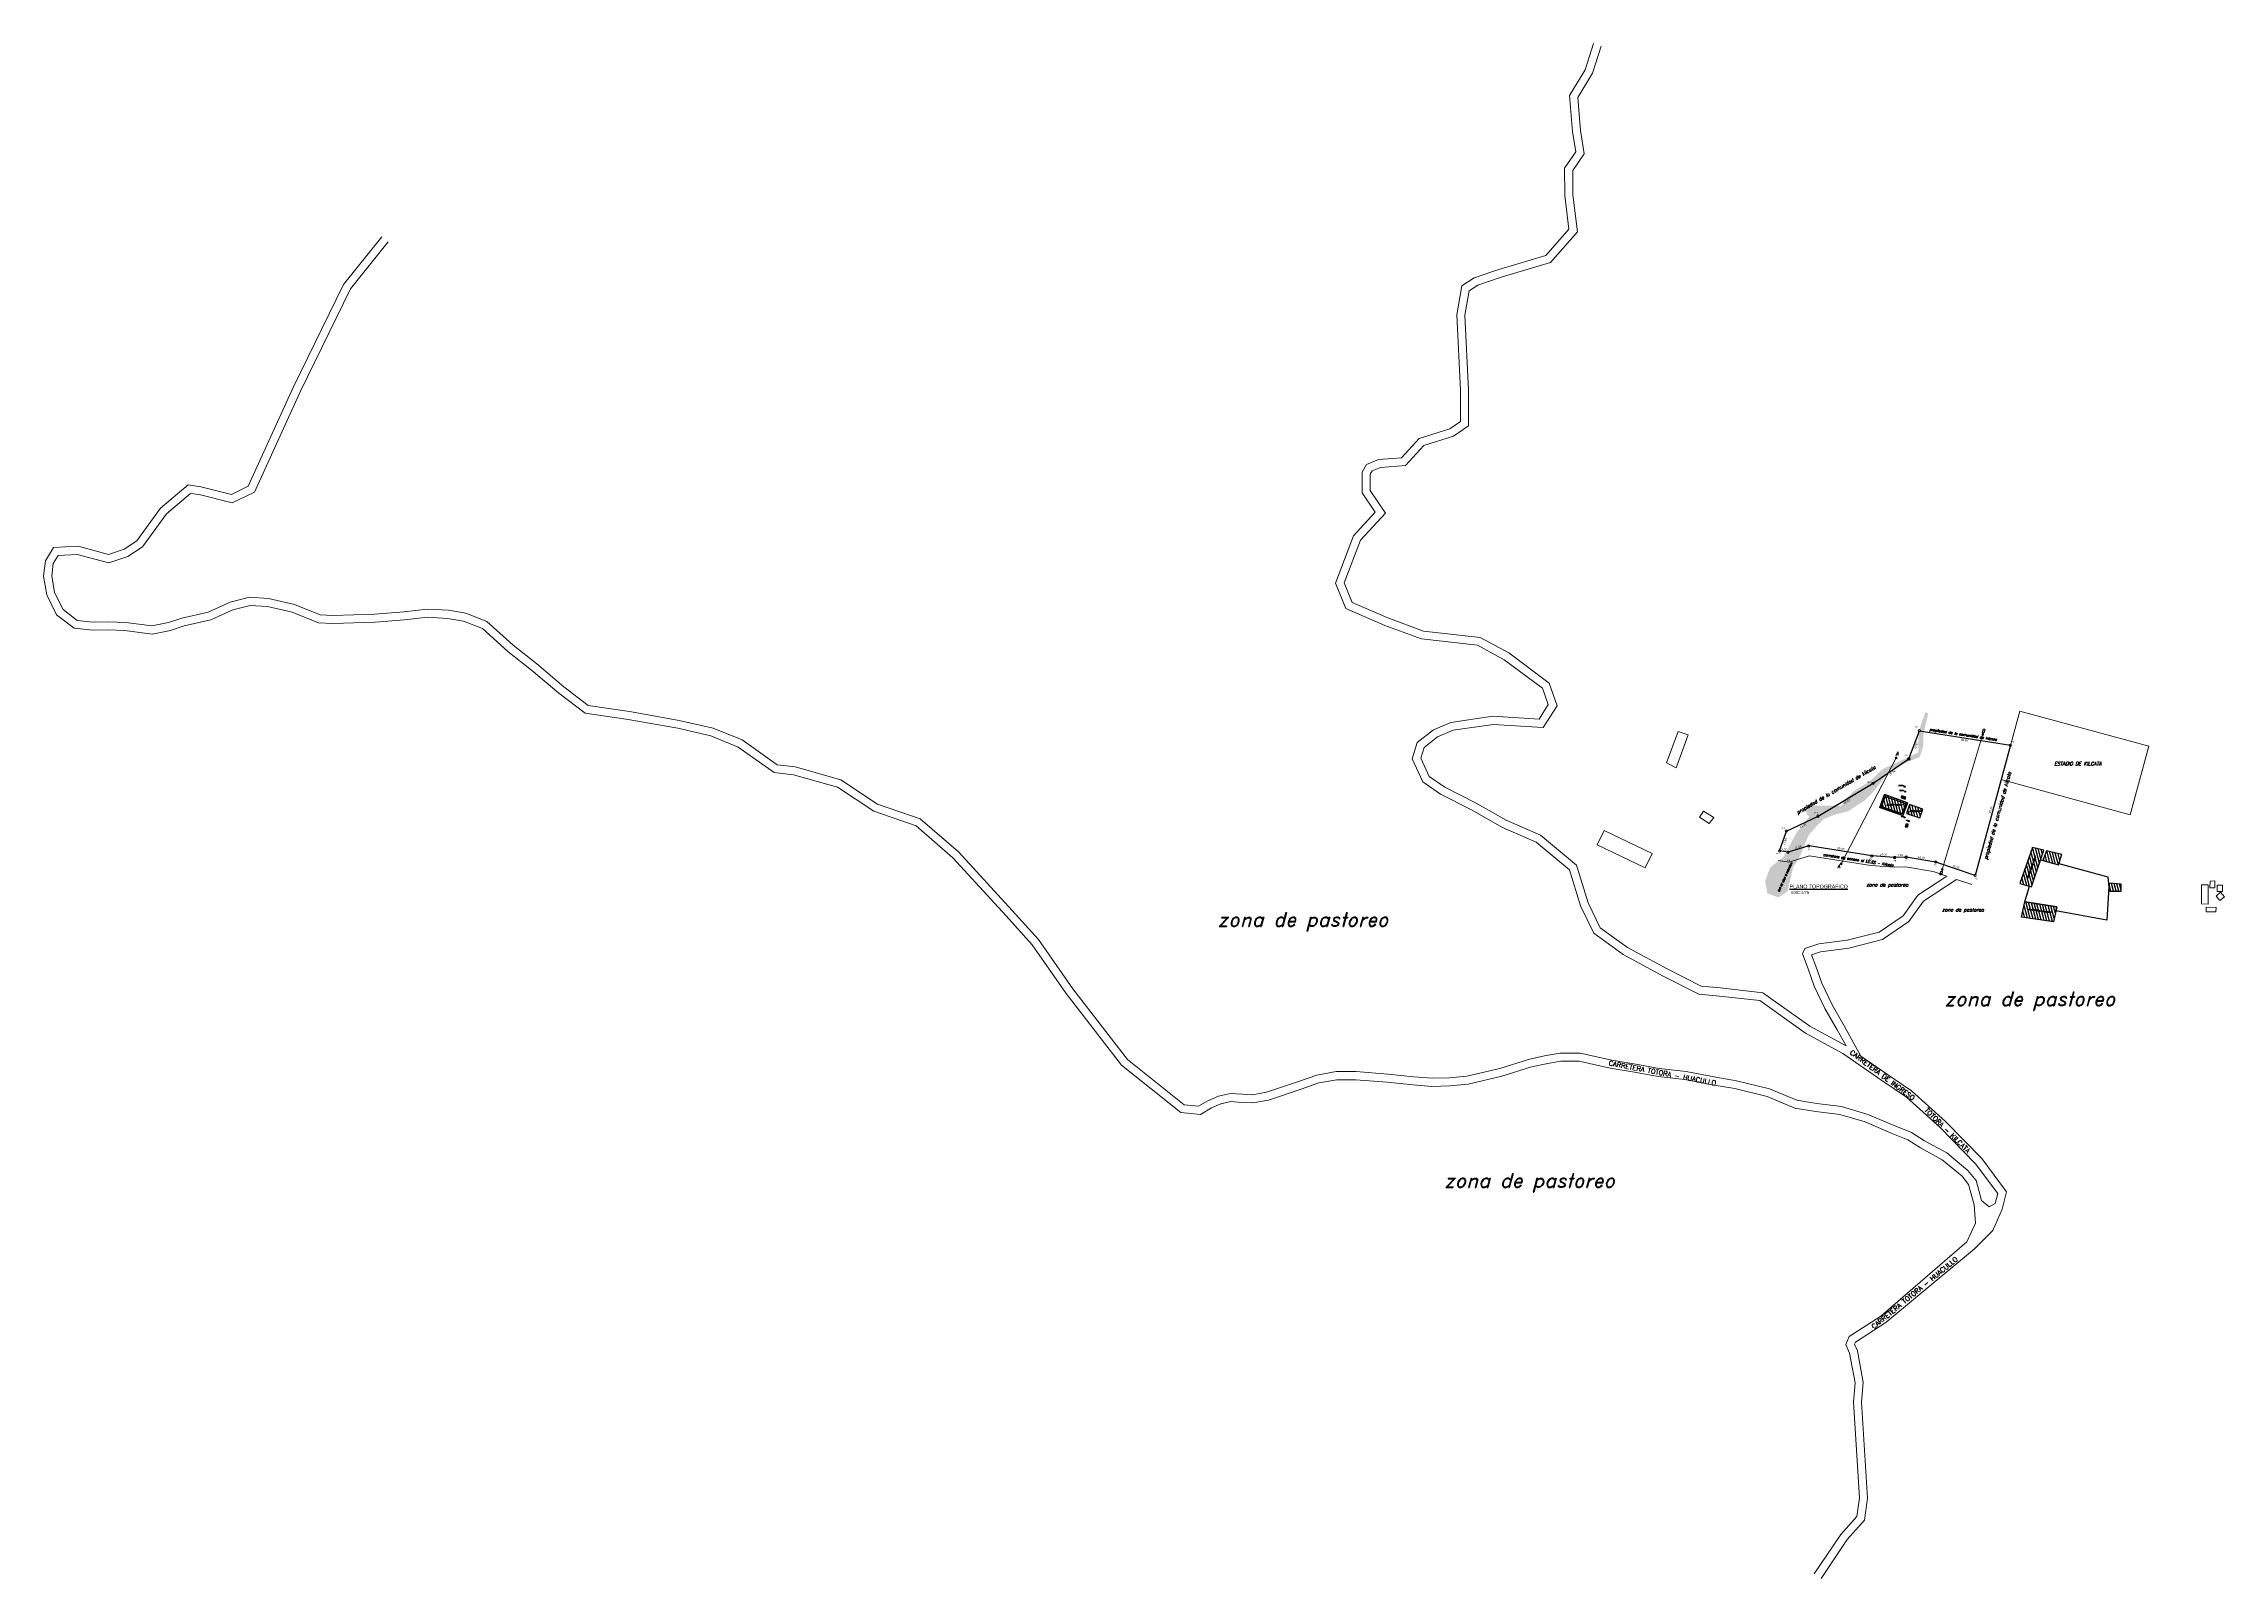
# Model space of a CAD drawing. Header units: metres. Extents: x 757954 to 760745, y 8404823 to 8405770.
# Drawn here: x 757954 to 759301, y 8404823 to 8405770 of the extents above; entities that cross this region are included whole.
import ezdxf
from ezdxf.enums import TextEntityAlignment as Align

# ---------------------------------------------------------------- set-up
doc = ezdxf.new("R2010")
doc.units = ezdxf.units.M
for name, color, linetype, lineweight in [('08', 8, 'Continuous', 20), ('COTAS', 40, 'Continuous', 5), ('CUADROS', 9, 'Continuous', 20), ('PERFIL', 150, 'Continuous', 9), ('Texto calles', 7, 'Continuous', 18)]:
    doc.layers.add(name, color=color, linetype=linetype, lineweight=lineweight)
for name, color, linetype in [('C-ROAD-SGHT-LIMT-LINE', 254, 'Continuous'), ('NOMBRE', 40, 'Continuous'), ('TEXTOS-CHICOS-03', 3, 'Continuous')]:
    doc.layers.add(name, color=color, linetype=linetype)
doc.layers.add('TEXTOS-GRANDES-06', color=6, linetype='Continuous', lineweight=25, plot=False)
doc.styles.add('ambiente', font='romand.shx', dxfattribs={"oblique": 15})
doc.styles.add('ARIAL', font='arial.ttf')
doc.styles.add('COTAS', font='arial.ttf')
doc.styles.add('CUADROS', font='arial.ttf')
doc.styles.get("Standard").update_dxf_attribs({"font": 'simplex.shx'})
doc.dimstyles.new('GenDist', dxfattribs={"dimtxt": 1.25, "dimasz": 0.75, "dimexe": 0.18, "dimexo": 0.0625, "dimgap": 0.375, "dimtad": 2, "dimzin": 1, "dimdsep": 46, "dimtxsty": 'COTAS', "dimcen": 0.09, "dimse1": 1, "dimse2": 1, "dimsd1": 1, "dimsd2": 1, "dimadec": 0, "dimazin": 0, "dimtfac": 1, "dimtofl": 0, "dimtmove": 0, "dimatfit": 3, "dimfxl": 1, "dimtolj": 1, "dimtzin": 0, "dimarcsym": 0})

# ---------------------------------------------------------------- blocks, each defined once
blk = doc.blocks.new('*D94')
at = {"layer": 'Defpoints', "color": 0, "transparency": 16777216}
for p in [(759168.6, 8405337.1), (759146.5, 8405256.8), (759146.8, 8405256.8)]:
    blk.add_point(p, dxfattribs=at)
at = {"layer": 'COTAS', "color": 0, "transparency": 16777216, "insert": (759156.5, 8405297.3), "char_height": 1.25, "attachment_point": 5, "rotation": 74.7848, "style": 'COTAS'}
blk.add_mtext('\\A1;83.26', dxfattribs=at)
blk = doc.blocks.new('*D95')
at = {"layer": 'Defpoints', "color": 0, "transparency": 16777216}
for p in [(759122.5, 8405265), (759122.6, 8405265.3), (759146.8, 8405256.8)]:
    blk.add_point(p, dxfattribs=at)
at = {"layer": 'COTAS', "color": 0, "transparency": 16777216, "insert": (759135.1, 8405262.1), "char_height": 1.25, "attachment_point": 5, "rotation": 341.1885, "style": 'COTAS'}
blk.add_mtext('\\A1;25.63', dxfattribs=at)
blk = doc.blocks.new('*D96')
at = {"layer": 'Defpoints', "color": 0, "transparency": 16777216}
for p in [(759104.3, 8405268.1), (759104.4, 8405268.4), (759122.5, 8405265)]:
    blk.add_point(p, dxfattribs=at)
at = {"layer": 'COTAS', "color": 0, "transparency": 16777216, "insert": (759113.6, 8405267.9), "char_height": 1.25, "attachment_point": 5, "rotation": 350.5957, "style": 'COTAS'}
blk.add_mtext('\\A1;18.49', dxfattribs=at)
blk = doc.blocks.new('*D97')
at = {"layer": 'Defpoints', "color": 0, "transparency": 16777216}
for p in [(759097.1, 8405268.2), (759097.1, 8405267.8), (759104.3, 8405268.1)]:
    blk.add_point(p, dxfattribs=at)
at = {"layer": 'COTAS', "color": 0, "transparency": 16777216, "insert": (759100.7, 8405269.4), "char_height": 1.25, "attachment_point": 5, "rotation": 1.7505, "style": 'COTAS'}
blk.add_mtext('\\A1;7.16', dxfattribs=at)
blk = doc.blocks.new('*D98')
at = {"layer": 'Defpoints', "color": 0, "transparency": 16777216}
for p in [(759083.1, 8405268.8), (759083.2, 8405269.2), (759097.1, 8405267.8)]:
    blk.add_point(p, dxfattribs=at)
at = {"layer": 'COTAS', "color": 0, "transparency": 16777216, "insert": (759090.2, 8405269.7), "char_height": 1.25, "attachment_point": 5, "rotation": 356.2381, "style": 'COTAS'}
blk.add_mtext('\\A1;14.04', dxfattribs=at)
blk = doc.blocks.new('*D99')
at = {"layer": 'Defpoints', "color": 0, "transparency": 16777216}
for p in [(759044.2, 8405275.4), (759044.2, 8405275), (759083.1, 8405268.8)]:
    blk.add_point(p, dxfattribs=at)
at = {"layer": 'COTAS', "color": 0, "transparency": 16777216, "insert": (759063.9, 8405273.3), "char_height": 1.25, "attachment_point": 5, "rotation": 350.9415, "style": 'COTAS'}
blk.add_mtext('\\A1;39.47', dxfattribs=at)
blk = doc.blocks.new('*D100')
at = {"layer": 'Defpoints', "color": 0, "transparency": 16777216}
for p in [(759031.3, 8405271.4), (759031.4, 8405271), (759044.2, 8405275)]:
    blk.add_point(p, dxfattribs=at)
at = {"layer": 'COTAS', "color": 0, "transparency": 16777216, "insert": (759037.4, 8405274.3), "char_height": 1.25, "attachment_point": 5, "rotation": 17.1491, "style": 'COTAS'}
blk.add_mtext('\\A1;13.34', dxfattribs=at)
blk = doc.blocks.new('*D101')
at = {"layer": 'Defpoints', "color": 0, "transparency": 16777216}
for p in [(759026.2, 8405272.2), (759026.2, 8405271.9), (759031.4, 8405271)]:
    blk.add_point(p, dxfattribs=at)
at = {"layer": 'COTAS', "color": 0, "transparency": 16777216, "insert": (759029, 8405272.8), "char_height": 1.25, "attachment_point": 5, "rotation": 351.2091, "style": 'COTAS'}
blk.add_mtext('\\A1;5.30', dxfattribs=at)
blk = doc.blocks.new('*D102')
at = {"layer": 'Defpoints', "color": 0, "transparency": 16777216}
for p in [(759030.3, 8405284.1), (759030.6, 8405284.1), (759026.2, 8405271.9)]:
    blk.add_point(p, dxfattribs=at)
at = {"layer": 'COTAS', "color": 0, "transparency": 16777216, "insert": (759029.5, 8405277.6), "char_height": 1.25, "attachment_point": 5, "rotation": 71.2829, "style": 'COTAS'}
blk.add_mtext('\\A1;12.98', dxfattribs=at)
blk = doc.blocks.new('*D103')
at = {"layer": 'Defpoints', "color": 0, "transparency": 16777216}
for p in [(759049.9, 8405293.4), (759050, 8405293), (759030.3, 8405284.1)]:
    blk.add_point(p, dxfattribs=at)
at = {"layer": 'COTAS', "color": 0, "transparency": 16777216, "insert": (759040.7, 8405287.5), "char_height": 1.25, "attachment_point": 5, "rotation": 25.2952, "style": 'COTAS'}
blk.add_mtext('\\A1;21.61', dxfattribs=at)
blk = doc.blocks.new('*D104')
at = {"layer": 'Defpoints', "color": 0, "transparency": 16777216}
for p in [(759083.8, 8405313.7), (759084.1, 8405313.3), (759049.9, 8405293.4)]:
    blk.add_point(p, dxfattribs=at)
at = {"layer": 'COTAS', "color": 0, "transparency": 16777216, "insert": (759067.6, 8405302.3), "char_height": 1.25, "attachment_point": 5, "rotation": 30.8432, "style": 'COTAS'}
blk.add_mtext('\\A1;39.57', dxfattribs=at)
blk = doc.blocks.new('*D105')
at = {"layer": 'Defpoints', "color": 0, "transparency": 16777216}
for p in [(759105.9, 8405328.8), (759106.1, 8405328.4), (759083.8, 8405313.7)]:
    blk.add_point(p, dxfattribs=at)
at = {"layer": 'COTAS', "color": 0, "transparency": 16777216, "insert": (759095.7, 8405320), "char_height": 1.25, "attachment_point": 5, "rotation": 34.3487, "style": 'COTAS'}
blk.add_mtext('\\A1;26.74', dxfattribs=at)
blk = doc.blocks.new('*D106')
at = {"layer": 'Defpoints', "color": 0, "transparency": 16777216}
for p in [(759112.5, 8405346.1), (759112.8, 8405346), (759105.9, 8405328.8)]:
    blk.add_point(p, dxfattribs=at)
at = {"layer": 'COTAS', "color": 0, "transparency": 16777216, "insert": (759110.5, 8405337), "char_height": 1.25, "attachment_point": 5, "rotation": 69.4218, "style": 'COTAS'}
blk.add_mtext('\\A1;18.57', dxfattribs=at)
blk = doc.blocks.new('*D107')
at = {"layer": 'Defpoints', "color": 0, "transparency": 16777216}
for p in [(759112.5, 8405346.1), (759168.6, 8405337.1), (759168.6, 8405336.8)]:
    blk.add_point(p, dxfattribs=at)
at = {"layer": 'COTAS', "color": 0, "transparency": 16777216, "insert": (759140.3, 8405340.3), "char_height": 1.25, "attachment_point": 5, "rotation": 350.8688, "style": 'COTAS'}
blk.add_mtext('\\A1;56.92', dxfattribs=at)

msp = doc.modelspace()

# ---------------------------------------------------------------- hatches: boundary and pattern name
h = msp.add_hatch()
h.set_pattern_fill('AR-CONC', color=256, scale=0.03)
h.set_pattern_definition([(50, (34.842, -29.905), (5.4655400699, -0.4781725662), [0.5715, -6.2865]), (355, (34.842, -29.905), (-1.0573026427, 5.731705357), [0.4572, -5.029217525]), (100.4514447, (35.2975, -29.945), (4.4082374127, 5.2535325574), [0.485700264, -5.342707338]), (46.1842, (34.842, -28.381), (8.132371227, -1.261269838), [0.85725, -9.42975]), (96.63555761, (35.52, -28.486), (7.1221240215, 7.422783738), [0.728550694, -8.014068245]), (351.18415117, (34.842, -28.381), (7.122124022, 7.4227837376), [0.685799012, -7.543791958]), (21, (35.604, -28.762), (4.548431738, -3.0679559456), [0.5715, -6.2865]), (326, (35.604, -28.762), (1.8540608504, 5.5256389837), [0.4572, -5.0292]), (71.451445, (35.983, -29.0177), (6.4024925784, 2.4576830666), [0.485700264, -5.342698128]), (37.5, (34.842, -29.905), (0.0926580975, 2.5366511662), [0, -4.96824, 0, -5.1054, 0, -5.04825]), (7.5, (34.842, -29.905), (2.0045898753, 3.0054172445), [0, -2.91084, 0, -4.85394, 0, -1.92405]), (327.5, (33.1427, -29.905), (4.067717855, -0.1718623198), [0, -1.905, 0, -5.9436, 0, -7.8867]), (317.5, (32.3807, -29.905), (4.4438754416, 0.762794731), [0, -2.4765, 0, -3.94716, 0, -5.6007])])
h.paths.add_polyline_path([(759084.315, 8405308.747), (759090.885, 8405317.318), (759094.56, 8405322.012), (759105.509, 8405326.903), (759112.733, 8405329.916), (759114.828, 8405336.722), (759114.828, 8405342.706), (759115.939, 8405348.505), (759118.044, 8405357.062), (759116.084, 8405357.438), (759112.73, 8405347.889), (759111.866, 8405341.843), (759111.866, 8405336.66), (759111.866, 8405332.774), (759108.348, 8405330.985), (759089.832, 8405322.471), (759082.412, 8405315.358), (759071.484, 8405308.441), (759066.021, 8405303.019), (759064.251, 8405299.852), (759054.006, 8405299.852), (759047.772, 8405299.852), (759042.492, 8405297.724), (759042.951, 8405294.808), (759044.378, 8405293.009), (759036.824, 8405283.494), (759028.445, 8405268.051), (759020.26, 8405261.568), (759017.238, 8405253.197), (759018.554, 8405245.688), (759025.287, 8405243.111), (759031.024, 8405246.787), (759034.563, 8405261.837), (759038.69, 8405268.457), (759043.997, 8405281.37), (759049.569, 8405287.795), (759053.421, 8405291.566), (759059.474, 8405294.068), (759068.444, 8405296.344), (759078.553, 8405302.988)])
at = {"layer": 'PERFIL'}
h = msp.add_hatch(color=256, dxfattribs=at)
h.set_gradient(color1=(0, 0, 255), color2=(255, 255, 0), name='INVCYLINDER')
h.paths.add_polyline_path([(759151.005, 8405343.853, 1), (759152.145, 8405343.853, 1)])
h = msp.add_hatch(color=256, dxfattribs=at)
h.set_gradient(color1=(0, 0, 255), color2=(255, 255, 0), name='INVCYLINDER')
h.paths.add_polyline_path([(759097.56, 8405329.404, 1), (759098.7, 8405329.404, 1)])
h = msp.add_hatch(color=256, dxfattribs=at)
h.set_gradient(color1=(0, 0, 255), color2=(255, 255, 0), name='INVCYLINDER')
h.paths.add_polyline_path([(759063.549, 8405263.877, 1), (759064.689, 8405263.877, 1)])
h = msp.add_hatch(color=256, dxfattribs=at)
h.set_gradient(color1=(0, 0, 255), color2=(255, 255, 0), name='INVCYLINDER')
h.paths.add_polyline_path([(759126.019, 8405260.411, 1), (759127.159, 8405260.411, 1)])
at = {"layer": 'TEXTOS-GRANDES-06'}
h = msp.add_hatch(dxfattribs=at)
h.set_pattern_fill('ANSI31', color=256, scale=0.5, angle=60, style=0)
h.paths.add_polyline_path([(759090.867, 8405306.652), (759088.092, 8405298.741), (759089.339, 8405298.299), (759089.592, 8405298.234), (759090.4, 8405297.986), (759091.554, 8405297.616), (759092.955, 8405297.156), (759094.503, 8405296.641), (759096.099, 8405296.102), (759097.643, 8405295.575), (759099.036, 8405295.091), (759100.178, 8405294.685), (759100.97, 8405294.389), (759101.311, 8405294.238), (759101.524, 8405293.971), (759102.268, 8405293.707), (759105.043, 8405301.618)])
h.paths.add_polyline_path([(759091.426, 8405305.466), (759104.07, 8405301.06), (759101.749, 8405294.695), (759089.105, 8405299.101)], flags=0)
h.paths.add_polyline_path([(759091.426, 8405305.466), (759089.105, 8405299.101), (759101.749, 8405294.695), (759104.07, 8405301.06)], flags=16)
h.paths.add_polyline_path([(759106.432, 8405300.532), (759104.533, 8405295.074), (759112.784, 8405292.282), (759114.683, 8405297.74)])
h.paths.add_polyline_path([(759101.546, 8405305.986), (759101.233, 8405305.058), (759101.438, 8405305.075), (759101.785, 8405305.069), (759102.206, 8405305.03), (759102.63, 8405304.953), (759103.022, 8405304.854), (759103.383, 8405304.743), (759103.636, 8405304.629), (759103.797, 8405304.521), (759103.889, 8405304.435), (759103.929, 8405304.388), (759104.175, 8405305.181)], flags=17)
h.paths.add_polyline_path([(759103.797, 8405304.521), (759103.636, 8405304.629), (759103.383, 8405304.743), (759103.022, 8405304.854), (759102.63, 8405304.953), (759102.206, 8405305.03), (759101.785, 8405305.069), (759101.438, 8405305.075), (759101.233, 8405305.058), (759101.123, 8405304.734), (759103.768, 8405303.867), (759103.929, 8405304.388), (759103.889, 8405304.435)], flags=0)
h.paths.add_polyline_path([(759187.294, 8405266.418), (759189.258, 8405272.253), (759182.234, 8405274.007), (759174.429, 8405251.794), (759181.648, 8405249.65)])
h.paths.add_polyline_path([(759200.389, 8405269.609), (759190.833, 8405271.933), (759188.627, 8405265.938), (759198.306, 8405263.247), (759198.568, 8405264.047)])
h.paths.add_polyline_path([(759197.255, 8405237.354), (759177.547, 8405240.472), (759175.596, 8405230.924), (759195.304, 8405228.196)])
h.paths.add_polyline_path([(759237.059, 8405251.446), (759229.604, 8405251.911), (759229.294, 8405246.949), (759237.059, 8405246.949)])
h.paths.add_polyline_path([(759179.466, 8405253.937), (759185.078, 8405269.244), (759183.995, 8405270.018), (759178.383, 8405254.711)], flags=24)
h.paths.add_polyline_path([(759178.8, 8405235.367), (759194.956, 8405233.179), (759195.479, 8405234.403), (759179.323, 8405236.591)], flags=24)

# ---------------------------------------------------------------- linework, layer by layer
at = {"flags": 128}
for points, elevation in [([(759168.646, 8405337.107), (759146.796, 8405256.77), (759122.534, 8405265.036), (759104.295, 8405268.056), (759097.142, 8405267.838), (759083.132, 8405268.759), (759044.158, 8405274.972), (759031.414, 8405271.04), (759026.173, 8405271.85), (759030.338, 8405284.145), (759049.872, 8405293.376), (759083.85, 8405313.665), (759105.924, 8405328.751), (759112.452, 8405346.14)], 4219.33), ([(759101.123, 8405304.734), (759103.768, 8405303.867), (759104.175, 8405305.181), (759101.546, 8405305.986)], 4221.014)]:
    msp.add_lwpolyline(points, close=True, dxfattribs=dict(at, elevation=elevation))
for points, elevation in [([(759105.043, 8405301.618), (759102.268, 8405293.707), (759088.092, 8405298.741), (759088.092, 8405298.741), (759090.867, 8405306.652)], 4220.908), ([(759089.105, 8405299.101), (759091.426, 8405305.466)], 4220.9), ([(759089.105, 8405299.101), (759091.426, 8405305.466)], 4220.9), ([(759105.043, 8405301.618), (759090.867, 8405306.652), (759090.867, 8405306.652)], 4220.896), ([(759104.07, 8405301.06), (759091.426, 8405305.466)], 4220.873), ([(759101.749, 8405294.695), (759089.105, 8405299.101)], 4220.9), ([(759101.749, 8405294.695), (759104.07, 8405301.06)], 4220.9)]:
    msp.add_lwpolyline(points, dxfattribs=dict(at, elevation=elevation))
for points, elevation in [([(759104.533, 8405295.074), (759112.784, 8405292.282), (759114.683, 8405297.74), (759106.432, 8405300.532)], 4220.766), ([(759105.358, 8405286.671), (759105.626, 8405288.327), (759104.011, 8405288.318), (759103.743, 8405286.662)], 4222.497)]:
    msp.add_lwpolyline(points, close=True, dxfattribs=dict(elevation=elevation))
for points in [[(759174.429, 8405251.794), (759181.648, 8405249.65), (759189.258, 8405272.253), (759182.234, 8405274.007)], [(759198.568, 8405264.047), (759228.82, 8405255.82), (759229.449, 8405249.43), (759228.177, 8405229.184), (759196.727, 8405234.877), (759197.255, 8405237.354), (759177.547, 8405240.472), (759180.384, 8405250.026), (759181.648, 8405249.65), (759181.648, 8405249.65), (759187.294, 8405266.418), (759188.627, 8405265.938), (759198.306, 8405263.247)], [(759190.833, 8405271.933), (759188.627, 8405265.938), (759198.306, 8405263.247), (759200.389, 8405269.609)], [(759229.604, 8405251.911), (759229.294, 8405246.949), (759237.059, 8405246.949), (759237.059, 8405251.446)], [(759177.547, 8405240.472), (759197.255, 8405237.354), (759195.304, 8405228.196), (759175.596, 8405230.924)]]:
    msp.add_lwpolyline(points, close=True, dxfattribs=at)
for centre, radius in [((759103.396, 8405311.564, 4220.508), 0.333), ((759103.707, 8405308.491, 4220.761), 0.333), ((759103.342, 8405292.63, 4221.698), 0.333), ((759105.855, 8405290.257, 4222.3), 0.333), ((759097.142, 8405267.838, 4226), 0.655)]:
    msp.add_circle(centre, radius)
at = {"layer": '08', "lineweight": -2}
for points, elevation in [([(759103.396, 8405311.564), (759102.375, 8405312.15), (759099.604, 8405312.15)], 4220.508), ([(759103.707, 8405308.491), (759102.686, 8405309.077), (759100.113, 8405309.077)], 4220.761), ([(759103.342, 8405292.63), (759102.661, 8405293.021), (759101.168, 8405293.021)], 4221.698), ([(759105.855, 8405290.257), (759105.174, 8405290.647), (759104.188, 8405290.647)], 4222.3)]:
    msp.add_lwpolyline(points, dxfattribs=dict(at, elevation=elevation))
at = {"layer": 'C-ROAD-SGHT-LIMT-LINE', "color": 92, "elevation": 4220.896, "flags": 128}
msp.add_lwpolyline([(759090.867, 8405306.652), (759088.092, 8405298.741), (759102.268, 8405293.707), (759105.043, 8405301.618)], close=True, dxfattribs=at)
at = {"layer": 'COTAS'}
for centre in [(759112.452, 8405346.14), (759168.646, 8405337.107), (759105.924, 8405328.751), (759083.85, 8405313.665), (759049.872, 8405293.376), (759030.338, 8405284.145), (759026.173, 8405271.85), (759031.414, 8405271.04), (759044.158, 8405274.972), (759083.132, 8405268.759), (759097.142, 8405267.838), (759104.295, 8405268.056), (759122.534, 8405265.036), (759146.796, 8405256.77)]:
    msp.add_circle(centre, 0.75, dxfattribs=at)
at = {"layer": 'PERFIL'}
for p, q in [((759129.366, 8405256.37), (759111.451, 8405244.532)), ((759135.35, 8405254.331), (759114.978, 8405240.87)), ((759111.451, 8405244.532), (759102.41, 8405231.902)), ((759114.978, 8405240.87), (759105.962, 8405228.274)), ((759102.41, 8405231.902), (759087.671, 8405221.809)), ((759105.962, 8405228.274), (759089.765, 8405217.183)), ((759041.77, 8405211.716), (759040.296, 8405208.352)), ((759050.403, 8405214.45), (759041.77, 8405211.716)), ((759051.494, 8405209.55), (759045.853, 8405207.764)), ((759067.879, 8405216.763), (759050.403, 8405214.45)), ((759068.828, 8405211.845), (759051.494, 8405209.55)), ((759087.671, 8405221.809), (759067.879, 8405216.763)), ((759089.765, 8405217.183), (759068.828, 8405211.845)), ((759040.296, 8405208.352), (759043.782, 8405199.022)), ((759043.782, 8405199.022), (759047.575, 8405188.348)), ((759045.853, 8405207.764), (759048.48, 8405200.734)), ((759048.48, 8405200.734), (759052.2, 8405190.264)), ((759047.575, 8405188.348), (759054.126, 8405174.575)), ((759052.2, 8405190.264), (759058.554, 8405176.907)), ((759054.126, 8405174.575), (759061.711, 8405161.491)), ((759058.554, 8405176.907), (759066.066, 8405163.948)), ((759061.711, 8405161.491), (759067.232, 8405151.437)), ((759066.066, 8405163.948), (759076.377, 8405145.173))]:
    msp.add_line(p, q, dxfattribs=at)
at = {"layer": 'PERFIL', "flags": 128}
for points in [[(759065.23, 8405146.834), (759042.181, 8405159.383), (759013.957, 8405179.475), (758989.086, 8405182.266), (758989.086, 8405182.266), (758976.232, 8405183.382), (758976.232, 8405183.382), (758954.383, 8405194.632), (758929.513, 8405208.027), (758911.519, 8405220.996), (758903.272, 8405237.992), (758896.43, 8405260.132), (758896.43, 8405260.132), (758875.877, 8405277.379), (758855.172, 8405286.315), (758835.993, 8405297.249), (758816.867, 8405306.886), (758805.917, 8405314.56), (758799.366, 8405328.799), (758802.343, 8405338.793), (758802.343, 8405338.793), (758812.45, 8405346.74), (758823.233, 8405351.256), (758849.089, 8405355.077), (758877.665, 8405353.279), (758883.331, 8405362.212), (758879.752, 8405372.337), (758856.194, 8405389.907), (758839.757, 8405398.924), (758805.165, 8405402.795), (758782.502, 8405411.133), (758758.347, 8405421.556), (758752.085, 8405437.339), (758763.104, 8405466.399), (758776.523, 8405480.991), (758768.394, 8405493.053), (758768.515, 8405505.729), (758771.054, 8405510.558), (758778.549, 8405513.697), (758792.788, 8405514.71), (758803.732, 8405526.633), (758822.636, 8405532.595), (758829.103, 8405537.066), (758829.103, 8405556.44), (758826.865, 8405602.996), (758829.92, 8405620.791), (758837.557, 8405625.876), (758852.832, 8405630.96), (758881.853, 8405639.604), (758896.109, 8405655.874), (758893.564, 8405676.721), (758893.444, 8405693.554), (758900.269, 8405703.577), (758898.262, 8405716.207), (758896.456, 8405738.37), (758906.092, 8405754.206), (758911.311, 8405770.444)], [(759067.232, 8405151.437), (759044.836, 8405163.63), (759015.802, 8405184.3), (758989.582, 8405187.242), (758977.645, 8405188.278), (758956.713, 8405199.056), (758932.171, 8405212.274), (758915.466, 8405224.314), (758907.937, 8405239.833), (758900.772, 8405263.015), (758878.53, 8405281.679), (758857.408, 8405290.796), (758838.358, 8405301.656), (758819.44, 8405311.189), (758809.894, 8405317.878), (758804.696, 8405329.178), (758806.681, 8405335.844), (758815.007, 8405342.391), (758824.585, 8405346.402), (758849.3, 8405350.054), (758880.303, 8405348.103), (758888.855, 8405361.587), (758883.96, 8405375.437), (758858.904, 8405394.123), (758841.295, 8405403.783), (758806.323, 8405407.697), (758784.357, 8405415.779), (758762.231, 8405425.326), (758757.448, 8405437.38), (758767.437, 8405463.724), (758782.875, 8405480.511), (758773.409, 8405494.559), (758773.503, 8405504.473), (758774.643, 8405506.641), (758779.723, 8405508.768), (758795.127, 8405509.864), (758806.511, 8405522.267), (758824.859, 8405528.053), (758834.103, 8405534.444), (758834.103, 8405556.561), (758831.885, 8405602.689), (758834.483, 8405617.823), (758839.771, 8405621.343), (758854.335, 8405626.191), (758884.663, 8405635.224), (758901.343, 8405654.261), (758898.561, 8405677.043), (758898.455, 8405692.029), (758905.519, 8405702.403), (758903.23, 8405716.803), (758901.572, 8405737.158), (758910.671, 8405752.113), (758916.071, 8405768.914)], [(759146.29, 8405053.271), (759142.867, 8405065.965), (759138.785, 8405071.032), (759126.556, 8405081.214), (759113.059, 8405088.554), (759105.233, 8405093.455), (759094.94, 8405097.672), (759078.992, 8405104.501), (759063.329, 8405109.101), (759048.529, 8405111.008), (759035.52, 8405113.029), (759018.403, 8405120.151), (758998.619, 8405125.101), (758985.869, 8405127.269), (758967.752, 8405130.67), (758951.121, 8405132.589), (758936.595, 8405135.214), (758921.532, 8405137.698), (758902.414, 8405142.018), (758891.063, 8405142.018), (758883.067, 8405140.602), (758872.956, 8405138.476), (758854.696, 8405132.729), (758833.999, 8405127.935), (758822.656, 8405126.788), (758811.489, 8405126.502), (758799.92, 8405127.489), (758783.887, 8405129.131), (758764.467, 8405130.622), (758752.897, 8405130.622), (758741.67, 8405128.583), (758730.893, 8405124.73), (758710.669, 8405117.972), (758700.981, 8405116.309), (758694.196, 8405116.611), (758687.447, 8405117.11), (758681.249, 8405115.734), (758675.487, 8405113.164), (758668.568, 8405109.215), (758656.612, 8405110.332), (758619.982, 8405139.596), (758585.707, 8405183.857), (758564.818, 8405213.988), (758548.718, 8405231.788), (758515.674, 8405267.682), (758493.132, 8405287.311), (758467.085, 8405296.343), (758444.497, 8405311.26), (758417.448, 8405318.977), (758405.505, 8405320.269), (758383.307, 8405336.049), (758366.277, 8405342.991), (758345.916, 8405347.628), (758315.342, 8405353.081), (758288.71, 8405357.028), (758272.565, 8405369.219), (758255.679, 8405383.515), (758240.998, 8405395.073), (758225.461, 8405409.259), (758213.69, 8405413.796), (758203.89, 8405415.498), (758191.489, 8405416.149), (758177.323, 8405414.578), (758159.198, 8405413.185), (758133.012, 8405412.264), (758124.137, 8405412.786), (758107.88, 8405419.374), (758092.579, 8405422.866), (758082.029, 8405423.486), (758071.26, 8405420.797), (758057.644, 8405414.575), (758041.19, 8405410.834), (758032.848, 8405408.057), (758021.392, 8405405.769), (758004.696, 8405407.913), (757994.04, 8405408.356), (757984.903, 8405408.122), (757973.287, 8405409.394), (757962.46, 8405417.754), (757956.45, 8405429.978), (757954.458, 8405441.585), (757955.539, 8405450.94), (757960.531, 8405459.248), (757975.79, 8405460), (757994.452, 8405454.956), (758004.235, 8405458.333), (758011.978, 8405463.322), (758026.688, 8405483.539), (758043.721, 8405497.881), (758051.437, 8405496.81), (758070.355, 8405492.087), (758080.788, 8405497.075), (758108.421, 8405558.016), (758139.578, 8405621.763), (758163.243, 8405651.131)], [(759065.23, 8405146.834), (759089.303, 8405130.093), (759104.529, 8405119.776), (759125.209, 8405101.125), (759147.11, 8405078.676), (759160.862, 8405060.289), (759159.307, 8405054.063), (759155.483, 8405052.153), (759150.703, 8405056.109), (759147.42, 8405068.283), (759142.367, 8405074.556), (759129.376, 8405085.372), (759115.583, 8405092.873), (759107.525, 8405097.919), (759096.872, 8405102.283), (759080.687, 8405109.214), (759064.359, 8405114.01), (759049.232, 8405115.959), (759036.884, 8405117.877), (759019.979, 8405124.91), (758999.647, 8405129.999), (758986.749, 8405132.191), (758968.5, 8405135.616), (758951.853, 8405137.538), (758937.447, 8405140.142), (758922.491, 8405142.608), (758902.972, 8405147.018), (758890.623, 8405147.018), (758882.116, 8405145.511), (758871.688, 8405143.319), (758853.38, 8405137.556), (758833.18, 8405132.878), (758822.34, 8405131.782), (758811.638, 8405131.508), (758800.387, 8405132.467), (758784.334, 8405134.111), (758764.659, 8405135.622), (758752.447, 8405135.622), (758740.373, 8405133.429), (758729.259, 8405129.456), (758709.447, 8405122.836), (758700.665, 8405121.328), (758694.491, 8405121.602), (758687.082, 8405122.151), (758679.673, 8405120.506), (758673.224, 8405117.629), (758667.461, 8405114.34), (758658.566, 8405115.172), (758658.566, 8405115.172), (758623.57, 8405143.13), (758589.741, 8405186.814), (758568.743, 8405217.102), (758552.412, 8405235.158), (758519.166, 8405271.271), (758495.685, 8405291.718), (758469.317, 8405300.861), (758446.61, 8405315.856), (758418.41, 8405323.902), (758407.34, 8405325.1), (758385.732, 8405340.461), (758367.786, 8405347.775), (758346.911, 8405352.53), (758316.147, 8405358.016), (758290.705, 8405361.787), (758275.689, 8405373.125), (758258.842, 8405387.388), (758244.234, 8405398.888), (758228.137, 8405413.586), (758215.029, 8405418.638), (758204.451, 8405420.475), (758191.343, 8405421.164), (758176.856, 8405419.556), (758158.919, 8405418.179), (758133.071, 8405417.27), (758125.252, 8405417.729), (758109.385, 8405424.159), (758093.287, 8405427.833), (758081.559, 8405428.522), (758069.601, 8405425.537), (758056.033, 8405419.336), (758039.843, 8405415.655), (758031.564, 8405412.899), (758021.216, 8405410.833), (758005.119, 8405412.899), (757994.08, 8405413.359), (757985.112, 8405413.129), (757975.229, 8405414.211), (757966.435, 8405421.002), (757961.256, 8405431.536), (757959.507, 8405441.723), (757960.382, 8405449.292), (757963.442, 8405454.385), (757975.247, 8405454.968), (757994.631, 8405449.728), (758006.436, 8405453.803), (758015.472, 8405459.625), (758030.373, 8405480.106), (758045.239, 8405492.622), (758050.486, 8405491.895), (758070.889, 8405486.801), (758084.589, 8405493.35), (758112.945, 8405555.885), (758143.824, 8405619.063), (758143.824, 8405619.063), (758167.136, 8405647.993)], [(759151.412, 8405343.307), (759126.752, 8405260.957)], [(759097.867, 8405328.898), (759064.381, 8405264.383)], [(759129.366, 8405256.37), (759121.066, 8405259.197), (759103.893, 8405262.041), (759097.037, 8405261.832), (759082.462, 8405262.79), (759044.593, 8405268.827), (759031.862, 8405264.899), (759025.256, 8405265.921)], [(759144.861, 8405251.091), (759135.35, 8405254.331)], [(759076.377, 8405145.173), (759092.133, 8405134.215), (759107.62, 8405123.721), (759128.676, 8405104.731), (759150.918, 8405081.933), (759166.288, 8405061.382), (759163.601, 8405050.618)], [(759146.29, 8405053.271), (759147.156, 8405041.935), (759141.722, 8405030.406), (759088.748, 8404984.626), (759069.031, 8404971.922), (759066.993, 8404967.174), (759069.37, 8404961.748), (759072.766, 8404943.436), (759071.747, 8404931.568), (759075.485, 8404872.393), (759073.788, 8404860.863), (759063.94, 8404849.672), (759047.604, 8404825.434)], [(759163.59, 8405050.577), (759157.778, 8405037.43), (759146.477, 8405026.116), (759091.752, 8404980.613), (759073.023, 8404968.546), (759072.443, 8404967.195), (759074.181, 8404963.227), (759077.806, 8404943.683), (759076.761, 8404931.511), (759080.509, 8404872.184), (759078.519, 8404858.671), (759067.906, 8404846.611), (759051.75, 8404822.639)]]:
    msp.add_lwpolyline(points, dxfattribs=at)
for points in [[(759162.887, 8405315.931), (759174.405, 8405358.283), (759254.057, 8405336.62), (759242.538, 8405294.268)], [(758963.57, 8405345.665), (758956.408, 8405326.313), (758962.306, 8405323.263), (758969.679, 8405343.561)], [(758976.619, 8405292.664), (758982.717, 8405288.912), (758985.482, 8405292.593), (758979.243, 8405296.417)], [(759286.626, 8405250.994), (759286.699, 8405239.255), (759290.69, 8405239.038), (759290.762, 8405250.994)], [(759291.75, 8405249.194), (759294.84, 8405249.135), (759294.781, 8405253.327), (759291.896, 8405253.21)], [(759289.407, 8405234.233), (759295.495, 8405234.187), (759295.586, 8405236.93), (759289.544, 8405237.067)]]:
    msp.add_lwpolyline(points, close=True, dxfattribs=at)
at = {"layer": 'PERFIL'}
for points in [[(758917.823, 8405284.566), (758947.501, 8405270.399), (758943.257, 8405261.508), (758913.579, 8405275.675)], [(759296.373, 8405250.704), (759299.579, 8405250.704), (759299.579, 8405246.768), (759296.373, 8405246.768)], [(759295.579, 8405243.946), (759298.45, 8405246.363), (759300.75, 8405243.63), (759297.878, 8405241.214)]]:
    msp.add_lwpolyline(points, close=True, dxfattribs=at)
for centre in [(759151.575, 8405343.853), (759098.13, 8405329.404), (759064.119, 8405263.877), (759126.589, 8405260.411)]:
    msp.add_circle(centre, 0.57, dxfattribs=at)

# ---------------------------------------------------------------- texts
at = {"layer": 'CUADROS', "ltscale": 1.25, "style": 'CUADROS'}
for s, p in [('P14', (759110.815, 8405348.229)), ('P13', (759104.207, 8405330.918)), ('P1', (759170.305, 8405339.325)), ('P12', (759081.169, 8405314.434)), ('P11', (759048.934, 8405295.363)), ('P10', (759028.076, 8405285.851)), ('P9', (759025.148, 8405270.18)), ('P8', (759031.778, 8405266.053)), ('P7', (759044.67, 8405272.869)), ('P6', (759082.193, 8405266.877, 4226)), ('P5', (759097.289, 8405265.787)), ('P4', (759104.431, 8405266.261)), ('P3', (759122.167, 8405262.865)), ('P2', (759147.48, 8405254.925))]:
    msp.add_text(s, height=1, dxfattribs=at).set_placement(p, align=Align.MIDDLE_CENTER)
at = {"layer": 'NOMBRE', "style": 'ambiente', "oblique": 15, "text_generation_flag": 6}
for s, height, rotation, p in [('propiedad de la comunidad de kilcata', 1.62, 171.25789, (759139.533, 8405343.778)), ('B', 2.16, 180, (759151.807, 8405345.965)), ('A', 2.16, 180, (759098.701, 8405331.92)), ('propiedad de la comunidad de kilcata', 2.16, 210.428922, (759060.995, 8405309.622)), ('propiedad de la comunidad de kilcata', 2.16, 254.58807, (759160.743, 8405293.699)), ('ESTADIO DE KILCATA', 2.16, 180, (759210.288, 8405325.78)), ('POZO DE DESCARGA', 0.18, 180, (759100.992, 8405312.44, 4220.508)), ('POZO BIODIGESTOR', 0.18, 180, (759101.407, 8405309.368, 4220.761)), ('SS.HH', 0.36, 180, (759102.692, 8405304.965, 2110.507)), ('EE.SS. "KILCATA"', 0.9, 180, (759097.224, 8405300.409)), ('PUNTO DE AGUA ', 0.12, 180, (759101.983, 8405293.149, 4221.698)), ('PARA RAYO', 0.12, 180, (759104.685, 8405290.757, 4222.3)), ('RESIDENCIA', 0.9, 180, (759109.685, 8405296.414)), ('PANAL SOLAR', 0.18, 220.96495, (759104.688, 8405287.511)), ('OJO DE AGUA O MANANTIAL', 1.08, 245.588335, (759029.635, 8405255.809)), ('carretera de acceso al EE.SS - Kilcata', 1.62, 171.25789, (759074.836, 8405266.298)), ('A', 2.16, 180, (759062.622, 8405262.342)), ('CENTRO EDUCATIVO "KILCATA"', 0.72, 249.463774, (759181.755, 8405261.846)), ('zona de pastoreo', 2.16, 180, (759092.634, 8405250.939)), ('B', 2.16, 180, (759125.611, 8405258.1)), ('zona de pastoreo', 2.16, 180, (759139.39, 8405235.518)), ('zona de pastoreo', 8.64, 180, (758731.866, 8405229.594)), ('CENTRO EDUCATIVO "KILCATA"', 0.72, 171.884705, (759187.016, 8405234.833)), ('zona de pastoreo', 8.64, 180, (759180.593, 8405180.64)), ('zona de pastoreo', 8.64, 180, (758871.694, 8405068.351))]:
    msp.add_text(s, height=height, rotation=rotation, dxfattribs=at).set_placement(p, align=Align.MIDDLE_CENTER)
at = {"layer": 'Texto calles'}
for s, rotation, p in [('CARRETERA TOTORA - HUACULLO', 349.303488, (758920.478, 8405139.499)), ('CARRETERA DE INGRESO', 323.203558, (759069.214, 8405146.8)), ('TOTORA - KILCATA', 315.239116, (759115.391, 8405111.418)), ('CARRETERA TOTORA - HUACULLO', 39.443366, (759084.453, 8404976.456))]:
    msp.add_text(s, height=3, rotation=rotation, dxfattribs=at).set_placement(p)
at = {"layer": 'TEXTOS-CHICOS-03', "style": 'ARIAL'}
msp.add_text('ESC:1/75', height=1.8455, dxfattribs=at).set_placement((759033.375, 8405245.31))
at = {"layer": 'TEXTOS-GRANDES-06', "style": 'ARIAL'}
msp.add_text('%%UPLANO TOPOGRAFICO', height=2.32761, dxfattribs=at).set_placement((759032.322, 8405248.761))

# ---------------------------------------------------------------- dimensions: what is measured, and where the dimension line sits
at = {"layer": 'COTAS'}
for p1, p2, distance, picture, middle in [((759105.924, 8405328.751), (759112.452, 8405346.14), -0.381, '*D106', (759110.494, 8405336.955)), ((759112.452, 8405346.14), (759168.646, 8405337.107), -0.31, '*D107', (759140.339, 8405340.317)), ((759168.646, 8405337.107), (759146.796, 8405256.77), -0.267, '*D94', (759156.485, 8405297.275)), ((759083.85, 8405313.665), (759105.924, 8405328.751), -0.4, '*D105', (759095.684, 8405320.042)), ((759049.872, 8405293.376), (759083.85, 8405313.665), -0.4, '*D104', (759067.585, 8405302.307)), ((759030.338, 8405284.145), (759049.872, 8405293.376), -0.368, '*D103', (759040.696, 8405287.511)), ((759026.173, 8405271.85), (759030.338, 8405284.145), -0.257, '*D102', (759029.459, 8405277.59)), ((759031.414, 8405271.04), (759026.173, 8405271.85), -0.39, '*D101', (759029.008, 8405272.832)), ((759044.158, 8405274.972), (759031.414, 8405271.04), -0.39, '*D100', (759037.372, 8405274.347)), ((759083.132, 8405268.759), (759044.158, 8405274.972), -0.4, '*D99', (759063.868, 8405273.261)), ((759097.142, 8405267.838), (759083.132, 8405268.759), -0.4, '*D98', (759090.23, 8405269.708)), ((759104.295, 8405268.056), (759097.142, 8405267.838), -0.398, '*D97', (759100.676, 8405269.358)), ((759122.534, 8405265.036), (759104.295, 8405268.056), -0.399, '*D96', (759113.645, 8405267.939)), ((759146.796, 8405256.77), (759122.534, 8405265.036), -0.274, '*D95', (759135.08, 8405262.122))]:
    dim = msp.add_aligned_dim(p1=p1, p2=p2, distance=distance, dimstyle='GenDist', dxfattribs=at)
    dim.commit()
    dim.dimension.update_dxf_attribs({"geometry": picture, "text_midpoint": middle})

doc.saveas('drawing.dxf')
